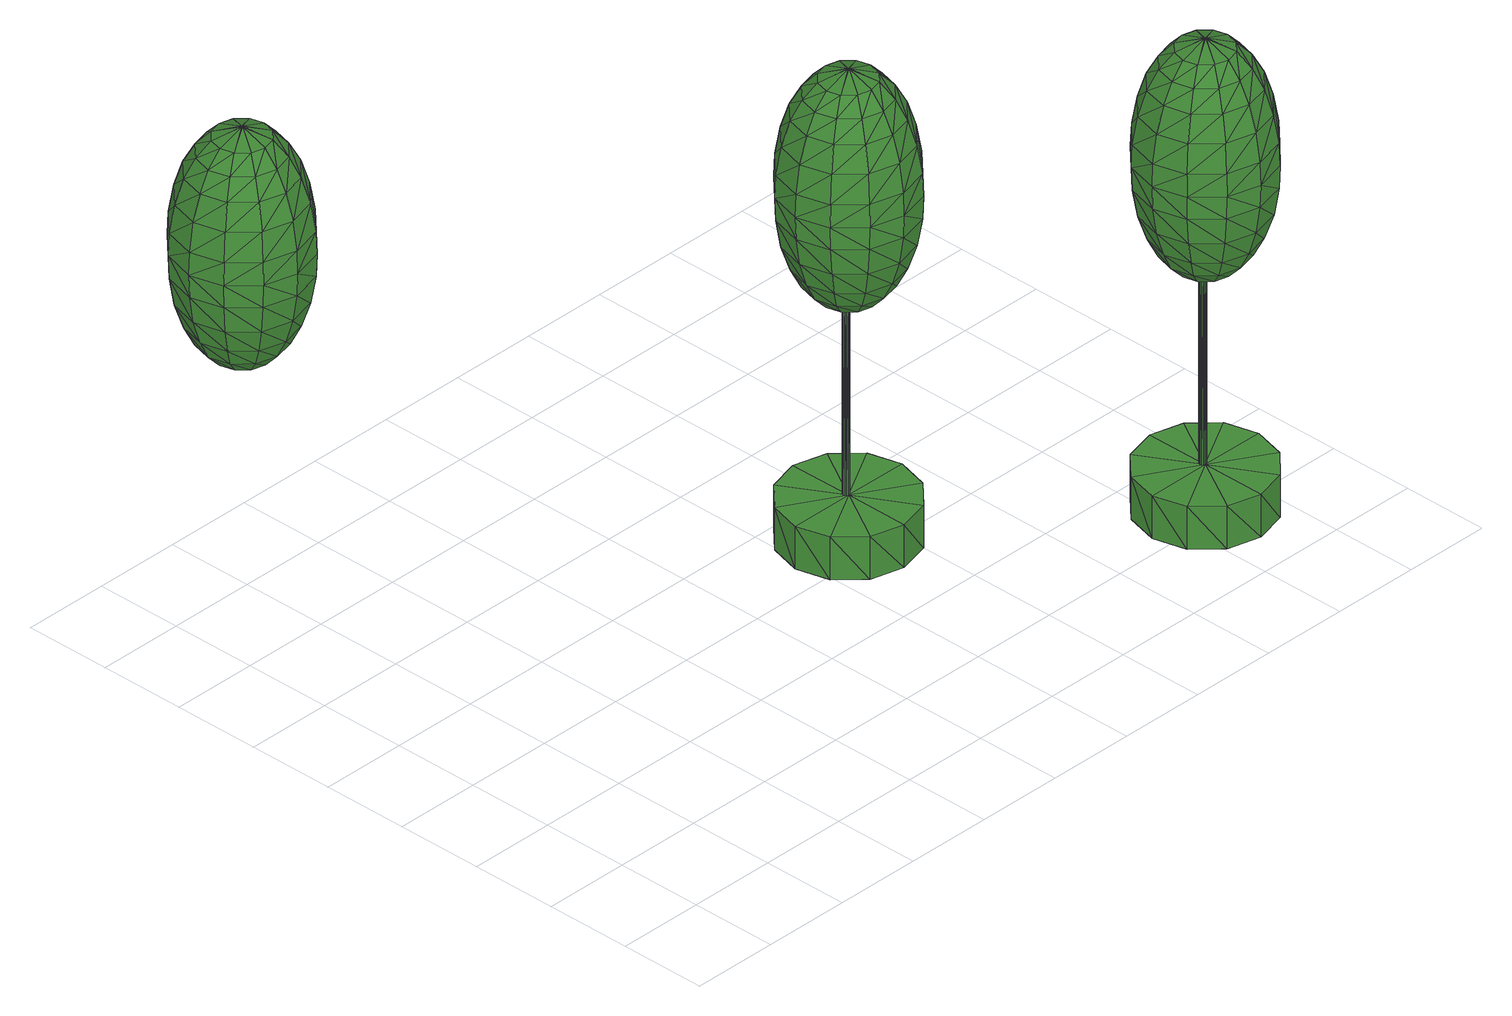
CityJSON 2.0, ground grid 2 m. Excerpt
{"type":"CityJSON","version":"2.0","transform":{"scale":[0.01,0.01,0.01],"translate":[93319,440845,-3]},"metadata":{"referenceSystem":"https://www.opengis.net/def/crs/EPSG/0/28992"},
"CityObjects":{
"tree1":{"type":"SolitaryVegetationObject","attributes":{"Geslacht":"Prunus","Brondatum":"13-06-2019","Aanlegjaar":"2007","Beheerobjectomschrijving":"12308.bm3","Ontwikkeling":"Blijvende Kroon","Boomsortiment":"Prunus 'Umineko'","Boomstatus":"Niet van toepassing","Stamdiameter":"15","tree_part":"kruin","Takvrije_zone":"tot 4,50 meter Bereikt","Kroondiameter":"3","Thema":"Bomen","Boomhoogte":"9-12 m.","Straat":"Plaszicht","Wijk":"Hillegersberg Noord","Laatste_mutatie":"17-05-2019","Boomsortiment_nederlands":"Sierkers","Buurt":"Hillegersberg Noord - 40","Hoogte":"-1.9797143"},"geometry":[{"type":"CompositeSurface","lod":"2","boundaries":[[[0,1,2]],[[0,3,4]],[[3,5,6]],[[2,7,8]],[[9,5,10]],[[11,12,10]],[[13,14,7]],[[12,15,16]],[[15,17,18]],[[17,19,20]],[[19,21,22]],[[23,24,21]],[[1,7,2]],[[23,25,24]],[[26,1,0]],[[25,27,24]],[[27,28,29]],[[29,28,30]],[[30,31,32]],[[31,33,34]],[[33,35,34]],[[36,37,35]],[[10,12,38]],[[36,39,37]],[[12,16,38]],[[38,16,40]],[[16,15,41]],[[39,42,37]],[[43,42,44]],[[44,45,46]],[[46,45,47]],[[47,48,49]],[[48,50,51]],[[50,52,53]],[[52,54,53]],[[53,54,55]],[[55,56,57]],[[57,56,58]],[[58,59,60]],[[59,61,62]],[[61,63,62]],[[63,64,65]],[[65,66,67]],[[67,66,68]],[[68,69,70]],[[70,69,71]],[[72,73,71]],[[74,75,72]],[[74,76,77]],[[76,78,77]],[[77,78,79]],[[80,81,79]],[[82,81,80]],[[83,84,60]],[[85,86,82]],[[87,88,84]],[[89,90,85]],[[91,92,88]],[[93,94,89]],[[95,96,92]],[[93,97,98]],[[99,100,97]],[[101,96,95]],[[102,103,99]],[[104,101,105]],[[103,102,106]],[[107,104,108]],[[109,110,106]],[[111,107,112]],[[113,114,109]],[[115,111,116]],[[114,113,117]],[[118,115,119]],[[120,121,117]],[[122,118,123]],[[124,125,120]],[[126,122,127]],[[125,124,128]],[[129,126,130]],[[131,132,128]],[[89,94,90]],[[85,90,86]],[[82,86,81]],[[86,133,81]],[[133,134,135]],[[134,136,137]],[[81,133,135]],[[81,135,79]],[[79,135,77]],[[135,134,137]],[[135,137,77]],[[77,137,74]],[[137,75,74]],[[137,136,75]],[[136,138,75]],[[75,73,72]],[[75,138,73]],[[138,139,73]],[[139,140,141]],[[140,142,143]],[[142,144,145]],[[145,144,146]],[[147,146,148]],[[148,149,147]],[[145,146,147]],[[150,145,147]],[[143,142,145]],[[143,145,150]],[[73,139,141]],[[73,141,71]],[[71,141,70]],[[141,140,143]],[[141,143,70]],[[70,143,150]],[[150,68,70]],[[67,68,150]],[[147,67,150]],[[149,67,147]],[[149,65,67]],[[63,65,149]],[[62,63,149]],[[62,149,148]],[[60,59,83]],[[59,62,83]],[[83,62,148]],[[87,84,83]],[[148,87,83]],[[146,87,148]],[[91,88,87]],[[146,91,87]],[[144,91,146]],[[95,92,91]],[[144,95,91]],[[105,101,95]],[[105,95,144]],[[142,105,144]],[[108,104,105]],[[108,105,142]],[[140,108,142]],[[112,107,108]],[[112,108,140]],[[139,112,140]],[[116,111,112]],[[116,112,139]],[[138,116,139]],[[119,115,116]],[[119,116,138]],[[136,119,138]],[[123,118,119]],[[123,119,136]],[[134,123,136]],[[127,122,123]],[[127,123,134]],[[133,127,134]],[[130,126,127]],[[130,127,133]],[[86,130,133]],[[90,130,86]],[[90,129,130]],[[94,129,90]],[[131,151,132]],[[97,100,152]],[[128,132,153]],[[153,125,128]],[[120,125,121]],[[121,154,155]],[[117,121,155]],[[155,114,117]],[[109,114,110]],[[155,110,114]],[[154,110,155]],[[106,110,154]],[[154,103,106]],[[103,154,121]],[[125,103,121]],[[99,103,100]],[[100,103,125]],[[153,100,125]],[[152,100,153]],[[132,152,153]],[[151,152,132]],[[152,151,97]],[[151,98,97]],[[98,151,131]],[[93,98,94]],[[94,98,131]],[[94,131,129]],[[129,131,128]],[[129,128,126]],[[126,128,124]],[[126,124,122]],[[122,124,120]],[[122,120,118]],[[118,120,117]],[[118,117,115]],[[115,117,113]],[[115,113,111]],[[111,113,109]],[[111,109,107]],[[107,109,106]],[[107,106,104]],[[104,106,102]],[[104,102,101]],[[101,102,99]],[[101,99,96]],[[96,99,97]],[[96,97,93]],[[96,93,92]],[[92,93,89]],[[92,89,88]],[[88,89,85]],[[88,85,84]],[[84,85,82]],[[84,82,60]],[[60,82,80]],[[80,58,60]],[[57,58,80]],[[79,57,80]],[[78,57,79]],[[78,55,57]],[[53,55,78]],[[76,53,78]],[[50,53,76]],[[51,50,76]],[[51,76,74]],[[72,51,74]],[[49,48,51]],[[49,51,72]],[[71,49,72]],[[69,49,71]],[[69,47,49]],[[46,47,69]],[[68,46,69]],[[66,46,68]],[[66,44,46]],[[43,44,66]],[[65,43,66]],[[64,43,65]],[[37,42,43]],[[64,37,43]],[[35,37,64]],[[34,35,64]],[[34,64,63]],[[61,34,63]],[[31,34,61]],[[32,31,61]],[[32,61,59]],[[58,32,59]],[[56,32,58]],[[56,30,32]],[[29,30,56]],[[55,29,56]],[[54,29,55]],[[54,27,29]],[[24,27,54]],[[52,24,54]],[[21,24,52]],[[22,21,52]],[[22,52,50]],[[48,22,50]],[[20,19,22]],[[20,22,48]],[[47,20,48]],[[45,20,47]],[[45,17,20]],[[18,17,45]],[[44,18,45]],[[42,18,44]],[[41,15,18]],[[41,18,42]],[[39,41,42]],[[41,39,16]],[[39,40,16]],[[40,39,38]],[[38,39,36]],[[38,36,10]],[[10,36,9]],[[9,36,35]],[[9,35,33]],[[5,9,33]],[[5,33,6]],[[6,33,31]],[[30,6,31]],[[28,6,30]],[[3,6,28]],[[4,3,28]],[[4,28,27]],[[25,4,27]],[[4,25,0]],[[25,26,0]],[[26,25,1]],[[1,25,23]],[[1,23,7]],[[7,23,13]],[[13,23,21]],[[13,21,19]],[[14,13,19]],[[14,19,17]],[[15,14,17]],[[12,14,15]],[[11,14,12]],[[14,11,7]],[[7,11,8]],[[8,11,10]],[[5,8,10]],[[8,5,2]],[[2,5,3]],[[2,3,0]]]}]},
"tree2":{"type":"SolitaryVegetationObject","attributes":{"Geslacht":"Prunus","Brondatum":"13-06-2019","Aanlegjaar":"2007","Beheerobjectomschrijving":"12308.bm2","Ontwikkeling":"Blijvende Kroon","Boomsortiment":"Prunus 'Umineko'","Boomstatus":"Niet van toepassing","Stamdiameter":"15","tree_part":"kruin","Takvrije_zone":"tot 4,50 meter Bereikt","Kroondiameter":"3","Thema":"Bomen","Boomhoogte":"9-12 m.","Straat":"Plaszicht","Wijk":"Hillegersberg Noord","Laatste_mutatie":"17-05-2019","Boomsortiment_nederlands":"Sierkers","Buurt":"Hillegersberg Noord - 40","Hoogte":"-1.9513428"},"geometry":[{"type":"CompositeSurface","lod":"2","boundaries":[[[156,157,158]],[[156,159,160]],[[159,161,162]],[[158,163,164]],[[165,161,166]],[[167,168,166]],[[169,170,163]],[[168,171,172]],[[171,173,174]],[[173,175,176]],[[175,177,178]],[[179,180,177]],[[157,163,158]],[[179,181,180]],[[182,157,156]],[[181,183,180]],[[183,184,185]],[[185,184,186]],[[186,187,188]],[[187,189,190]],[[189,191,190]],[[192,193,191]],[[166,168,194]],[[192,195,193]],[[168,172,194]],[[194,172,196]],[[172,171,197]],[[195,198,193]],[[199,198,200]],[[200,201,202]],[[202,201,203]],[[203,204,205]],[[204,206,207]],[[206,208,209]],[[208,210,209]],[[209,210,211]],[[211,212,213]],[[213,212,214]],[[214,215,216]],[[215,217,218]],[[217,219,218]],[[219,220,221]],[[221,222,223]],[[223,222,224]],[[224,225,226]],[[226,225,227]],[[228,229,227]],[[230,231,228]],[[230,232,233]],[[232,234,233]],[[233,234,235]],[[236,237,235]],[[238,237,236]],[[239,240,216]],[[241,242,238]],[[243,244,240]],[[245,246,241]],[[247,248,244]],[[249,250,245]],[[251,252,248]],[[249,253,254]],[[255,256,253]],[[257,252,251]],[[258,259,255]],[[260,257,261]],[[259,258,262]],[[263,260,264]],[[265,266,262]],[[267,263,268]],[[269,270,265]],[[271,267,272]],[[270,269,273]],[[274,271,275]],[[276,277,273]],[[278,274,279]],[[280,281,276]],[[282,278,283]],[[281,280,284]],[[285,282,286]],[[287,288,284]],[[245,250,246]],[[241,246,242]],[[238,242,237]],[[242,289,237]],[[289,290,291]],[[290,292,293]],[[237,289,291]],[[237,291,235]],[[235,291,233]],[[291,290,293]],[[291,293,233]],[[233,293,230]],[[293,231,230]],[[293,292,231]],[[292,294,231]],[[231,229,228]],[[231,294,229]],[[294,295,229]],[[295,296,297]],[[296,298,299]],[[298,300,301]],[[301,300,302]],[[303,302,304]],[[304,305,303]],[[301,302,303]],[[306,301,303]],[[299,298,301]],[[299,301,306]],[[229,295,297]],[[229,297,227]],[[227,297,226]],[[297,296,299]],[[297,299,226]],[[226,299,306]],[[306,224,226]],[[223,224,306]],[[303,223,306]],[[305,223,303]],[[305,221,223]],[[219,221,305]],[[218,219,305]],[[218,305,304]],[[216,215,239]],[[215,218,239]],[[239,218,304]],[[243,240,239]],[[304,243,239]],[[302,243,304]],[[247,244,243]],[[302,247,243]],[[300,247,302]],[[251,248,247]],[[300,251,247]],[[261,257,251]],[[261,251,300]],[[298,261,300]],[[264,260,261]],[[264,261,298]],[[296,264,298]],[[268,263,264]],[[268,264,296]],[[295,268,296]],[[272,267,268]],[[272,268,295]],[[294,272,295]],[[275,271,272]],[[275,272,294]],[[292,275,294]],[[279,274,275]],[[279,275,292]],[[290,279,292]],[[283,278,279]],[[283,279,290]],[[289,283,290]],[[286,282,283]],[[286,283,289]],[[242,286,289]],[[246,286,242]],[[246,285,286]],[[250,285,246]],[[287,307,288]],[[253,256,308]],[[284,288,309]],[[309,281,284]],[[276,281,277]],[[277,310,311]],[[273,277,311]],[[311,270,273]],[[265,270,266]],[[311,266,270]],[[310,266,311]],[[262,266,310]],[[310,259,262]],[[259,310,277]],[[281,259,277]],[[255,259,256]],[[256,259,281]],[[309,256,281]],[[308,256,309]],[[288,308,309]],[[307,308,288]],[[308,307,253]],[[307,254,253]],[[254,307,287]],[[249,254,250]],[[250,254,287]],[[250,287,285]],[[285,287,284]],[[285,284,282]],[[282,284,280]],[[282,280,278]],[[278,280,276]],[[278,276,274]],[[274,276,273]],[[274,273,271]],[[271,273,269]],[[271,269,267]],[[267,269,265]],[[267,265,263]],[[263,265,262]],[[263,262,260]],[[260,262,258]],[[260,258,257]],[[257,258,255]],[[257,255,252]],[[252,255,253]],[[252,253,249]],[[252,249,248]],[[248,249,245]],[[248,245,244]],[[244,245,241]],[[244,241,240]],[[240,241,238]],[[240,238,216]],[[216,238,236]],[[236,214,216]],[[213,214,236]],[[235,213,236]],[[234,213,235]],[[234,211,213]],[[209,211,234]],[[232,209,234]],[[206,209,232]],[[207,206,232]],[[207,232,230]],[[228,207,230]],[[205,204,207]],[[205,207,228]],[[227,205,228]],[[225,205,227]],[[225,203,205]],[[202,203,225]],[[224,202,225]],[[222,202,224]],[[222,200,202]],[[199,200,222]],[[221,199,222]],[[220,199,221]],[[193,198,199]],[[220,193,199]],[[191,193,220]],[[190,191,220]],[[190,220,219]],[[217,190,219]],[[187,190,217]],[[188,187,217]],[[188,217,215]],[[214,188,215]],[[212,188,214]],[[212,186,188]],[[185,186,212]],[[211,185,212]],[[210,185,211]],[[210,183,185]],[[180,183,210]],[[208,180,210]],[[177,180,208]],[[178,177,208]],[[178,208,206]],[[204,178,206]],[[176,175,178]],[[176,178,204]],[[203,176,204]],[[201,176,203]],[[201,173,176]],[[174,173,201]],[[200,174,201]],[[198,174,200]],[[197,171,174]],[[197,174,198]],[[195,197,198]],[[197,195,172]],[[195,196,172]],[[196,195,194]],[[194,195,192]],[[194,192,166]],[[166,192,165]],[[165,192,191]],[[165,191,189]],[[161,165,189]],[[161,189,162]],[[162,189,187]],[[186,162,187]],[[184,162,186]],[[159,162,184]],[[160,159,184]],[[160,184,183]],[[181,160,183]],[[160,181,156]],[[181,182,156]],[[182,181,157]],[[157,181,179]],[[157,179,163]],[[163,179,169]],[[169,179,177]],[[169,177,175]],[[170,169,175]],[[170,175,173]],[[171,170,173]],[[168,170,171]],[[167,170,168]],[[170,167,163]],[[163,167,164]],[[164,167,166]],[[161,164,166]],[[164,161,158]],[[158,161,159]],[[158,159,156]]]}]},
"tree3":{"type":"SolitaryVegetationObject","attributes":{"Geslacht":"Prunus","Brondatum":"13-06-2019","Aanlegjaar":"2007","Beheerobjectomschrijving":"12308.bm2","Ontwikkeling":"Blijvende Kroon","Boomsortiment":"Prunus 'Umineko'","Boomstatus":"Niet van toepassing","Stamdiameter":"15","tree_part":"wortel","Takvrije_zone":"tot 4,50 meter Bereikt","Thema":"Bomen","Kroondiameter":"3","Boomhoogte":"9-12 m.","Straat":"Plaszicht","Wijk":"Hillegersberg Noord","Laatste_mutatie":"17-05-2019","Boomsortiment_nederlands":"Sierkers","Buurt":"Hillegersberg Noord - 40","Hoogte":"-1.9513428"},"geometry":[{"type":"CompositeSurface","lod":"2","boundaries":[[[312,313,314]],[[312,315,316]],[[317,316,318]],[[313,319,314]],[[320,317,318]],[[319,321,314]],[[322,320,318]],[[321,323,314]],[[324,322,318]],[[323,325,314]],[[326,324,318]],[[325,327,314]],[[328,326,318]],[[327,329,314]],[[330,328,318]],[[329,331,314]],[[332,330,318]],[[331,333,314]],[[334,332,318]],[[333,335,314]],[[336,334,318]],[[335,337,314]],[[316,315,318]],[[315,336,318]],[[337,312,314]],[[312,337,315]],[[337,336,315]],[[337,335,336]],[[335,334,336]],[[335,333,334]],[[333,332,334]],[[333,331,332]],[[331,330,332]],[[331,329,330]],[[329,328,330]],[[329,327,328]],[[327,326,328]],[[327,325,326]],[[325,324,326]],[[325,323,324]],[[323,322,324]],[[323,321,322]],[[321,320,322]],[[321,319,320]],[[319,317,320]],[[319,313,317]],[[313,316,317]],[[313,312,316]]]}]},
"tree4":{"type":"SolitaryVegetationObject","attributes":{"Geslacht":"Prunus","Brondatum":"13-06-2019","Aanlegjaar":"2007","Beheerobjectomschrijving":"12308.bm2","Ontwikkeling":"Blijvende Kroon","Boomsortiment":"Prunus 'Umineko'","Boomstatus":"Niet van toepassing","Stamdiameter":"15","tree_part":"stam","Takvrije_zone":"tot 4,50 meter Bereikt","Thema":"Bomen","Kroondiameter":"3","Boomhoogte":"9-12 m.","Straat":"Plaszicht","Wijk":"Hillegersberg Noord","Laatste_mutatie":"17-05-2019","Boomsortiment_nederlands":"Sierkers","Buurt":"Hillegersberg Noord - 40","Hoogte":"-1.9513428"},"geometry":[{"type":"CompositeSurface","lod":"2","boundaries":[[[338,339,340]],[[339,341,342]],[[343,344,341]],[[345,346,343]],[[340,339,347]],[[348,349,345]],[[347,350,351]],[[351,352,353]],[[349,346,345]],[[353,354,355]],[[346,344,343]],[[355,314,356]],[[344,357,341]],[[341,357,342]],[[357,358,342]],[[354,314,355]],[[358,359,360]],[[352,354,353]],[[350,352,351]],[[342,358,360]],[[339,350,347]],[[339,342,350]],[[350,342,360]],[[350,360,352]],[[352,360,359]],[[352,359,354]],[[354,359,358]],[[354,358,314]],[[314,358,357]],[[314,357,356]],[[356,357,344]],[[356,344,355]],[[355,344,346]],[[355,346,353]],[[353,346,349]],[[353,349,351]],[[351,349,348]],[[351,348,347]],[[347,348,345]],[[347,345,340]],[[340,345,343]],[[340,343,338]],[[338,343,341]],[[338,341,339]]]}]},
"tree5":{"type":"SolitaryVegetationObject","attributes":{"Geslacht":"Prunus","Brondatum":"13-06-2019","Aanlegjaar":"2007","Beheerobjectomschrijving":"12308.bm1","Ontwikkeling":"Blijvende Kroon","Boomsortiment":"Prunus 'Umineko'","Boomstatus":"Niet van toepassing","Stamdiameter":"15","tree_part":"kruin","Takvrije_zone":"tot 4,50 meter Bereikt","Kroondiameter":"3","Thema":"Bomen","Boomhoogte":"9-12 m.","Straat":"Plaszicht","Wijk":"Hillegersberg Noord","Laatste_mutatie":"17-05-2019","Boomsortiment_nederlands":"Sierkers","Buurt":"Hillegersberg Noord - 40","Hoogte":"-1.9695778"},"geometry":[{"type":"CompositeSurface","lod":"2","boundaries":[[[361,362,363]],[[361,364,365]],[[364,366,367]],[[363,368,369]],[[370,366,371]],[[372,373,371]],[[374,375,368]],[[373,376,377]],[[376,378,379]],[[378,380,381]],[[380,382,383]],[[384,385,382]],[[362,368,363]],[[384,386,385]],[[387,362,361]],[[386,388,385]],[[388,389,390]],[[390,389,391]],[[391,392,393]],[[392,394,395]],[[394,396,395]],[[397,398,396]],[[371,373,399]],[[397,400,398]],[[373,377,399]],[[399,377,401]],[[377,376,402]],[[400,403,398]],[[404,403,405]],[[405,406,407]],[[407,406,408]],[[408,409,410]],[[409,411,412]],[[411,413,414]],[[413,415,414]],[[414,415,416]],[[416,417,418]],[[418,417,419]],[[419,420,421]],[[420,422,423]],[[422,424,423]],[[424,425,426]],[[426,427,428]],[[428,427,429]],[[429,430,431]],[[431,430,432]],[[433,434,432]],[[435,436,433]],[[435,437,438]],[[437,439,438]],[[438,439,440]],[[441,442,440]],[[443,442,441]],[[444,445,421]],[[446,447,443]],[[448,449,445]],[[450,451,446]],[[452,453,449]],[[454,455,450]],[[456,457,453]],[[454,458,459]],[[460,461,458]],[[462,457,456]],[[463,464,460]],[[465,462,466]],[[464,463,467]],[[468,465,469]],[[470,471,467]],[[472,468,473]],[[474,475,470]],[[476,472,477]],[[475,474,478]],[[479,476,480]],[[481,482,478]],[[483,479,484]],[[485,486,481]],[[487,483,488]],[[486,485,489]],[[490,487,491]],[[492,493,489]],[[450,455,451]],[[446,451,447]],[[443,447,442]],[[447,494,442]],[[494,495,496]],[[495,497,498]],[[442,494,496]],[[442,496,440]],[[440,496,438]],[[496,495,498]],[[496,498,438]],[[438,498,435]],[[498,436,435]],[[498,497,436]],[[497,499,436]],[[436,434,433]],[[436,499,434]],[[499,500,434]],[[500,501,502]],[[501,503,504]],[[503,505,506]],[[506,505,507]],[[508,507,509]],[[509,510,508]],[[506,507,508]],[[511,506,508]],[[504,503,506]],[[504,506,511]],[[434,500,502]],[[434,502,432]],[[432,502,431]],[[502,501,504]],[[502,504,431]],[[431,504,511]],[[511,429,431]],[[428,429,511]],[[508,428,511]],[[510,428,508]],[[510,426,428]],[[424,426,510]],[[423,424,510]],[[423,510,509]],[[421,420,444]],[[420,423,444]],[[444,423,509]],[[448,445,444]],[[509,448,444]],[[507,448,509]],[[452,449,448]],[[507,452,448]],[[505,452,507]],[[456,453,452]],[[505,456,452]],[[466,462,456]],[[466,456,505]],[[503,466,505]],[[469,465,466]],[[469,466,503]],[[501,469,503]],[[473,468,469]],[[473,469,501]],[[500,473,501]],[[477,472,473]],[[477,473,500]],[[499,477,500]],[[480,476,477]],[[480,477,499]],[[497,480,499]],[[484,479,480]],[[484,480,497]],[[495,484,497]],[[488,483,484]],[[488,484,495]],[[494,488,495]],[[491,487,488]],[[491,488,494]],[[447,491,494]],[[451,491,447]],[[451,490,491]],[[455,490,451]],[[492,512,493]],[[458,461,513]],[[489,493,514]],[[514,486,489]],[[481,486,482]],[[482,515,516]],[[478,482,516]],[[516,475,478]],[[470,475,471]],[[516,471,475]],[[515,471,516]],[[467,471,515]],[[515,464,467]],[[464,515,482]],[[486,464,482]],[[460,464,461]],[[461,464,486]],[[514,461,486]],[[513,461,514]],[[493,513,514]],[[512,513,493]],[[513,512,458]],[[512,459,458]],[[459,512,492]],[[454,459,455]],[[455,459,492]],[[455,492,490]],[[490,492,489]],[[490,489,487]],[[487,489,485]],[[487,485,483]],[[483,485,481]],[[483,481,479]],[[479,481,478]],[[479,478,476]],[[476,478,474]],[[476,474,472]],[[472,474,470]],[[472,470,468]],[[468,470,467]],[[468,467,465]],[[465,467,463]],[[465,463,462]],[[462,463,460]],[[462,460,457]],[[457,460,458]],[[457,458,454]],[[457,454,453]],[[453,454,450]],[[453,450,449]],[[449,450,446]],[[449,446,445]],[[445,446,443]],[[445,443,421]],[[421,443,441]],[[441,419,421]],[[418,419,441]],[[440,418,441]],[[439,418,440]],[[439,416,418]],[[414,416,439]],[[437,414,439]],[[411,414,437]],[[412,411,437]],[[412,437,435]],[[433,412,435]],[[410,409,412]],[[410,412,433]],[[432,410,433]],[[430,410,432]],[[430,408,410]],[[407,408,430]],[[429,407,430]],[[427,407,429]],[[427,405,407]],[[404,405,427]],[[426,404,427]],[[425,404,426]],[[398,403,404]],[[425,398,404]],[[396,398,425]],[[395,396,425]],[[395,425,424]],[[422,395,424]],[[392,395,422]],[[393,392,422]],[[393,422,420]],[[419,393,420]],[[417,393,419]],[[417,391,393]],[[390,391,417]],[[416,390,417]],[[415,390,416]],[[415,388,390]],[[385,388,415]],[[413,385,415]],[[382,385,413]],[[383,382,413]],[[383,413,411]],[[409,383,411]],[[381,380,383]],[[381,383,409]],[[408,381,409]],[[406,381,408]],[[406,378,381]],[[379,378,406]],[[405,379,406]],[[403,379,405]],[[402,376,379]],[[402,379,403]],[[400,402,403]],[[402,400,377]],[[400,401,377]],[[401,400,399]],[[399,400,397]],[[399,397,371]],[[371,397,370]],[[370,397,396]],[[370,396,394]],[[366,370,394]],[[366,394,367]],[[367,394,392]],[[391,367,392]],[[389,367,391]],[[364,367,389]],[[365,364,389]],[[365,389,388]],[[386,365,388]],[[365,386,361]],[[386,387,361]],[[387,386,362]],[[362,386,384]],[[362,384,368]],[[368,384,374]],[[374,384,382]],[[374,382,380]],[[375,374,380]],[[375,380,378]],[[376,375,378]],[[373,375,376]],[[372,375,373]],[[375,372,368]],[[368,372,369]],[[369,372,371]],[[366,369,371]],[[369,366,363]],[[363,366,364]],[[363,364,361]]]}]},
"tree6":{"type":"SolitaryVegetationObject","attributes":{"Geslacht":"Prunus","Brondatum":"13-06-2019","Aanlegjaar":"2007","Beheerobjectomschrijving":"12308.bm1","Ontwikkeling":"Blijvende Kroon","Boomsortiment":"Prunus 'Umineko'","Boomstatus":"Niet van toepassing","Stamdiameter":"15","tree_part":"wortel","Takvrije_zone":"tot 4,50 meter Bereikt","Thema":"Bomen","Kroondiameter":"3","Boomhoogte":"9-12 m.","Straat":"Plaszicht","Wijk":"Hillegersberg Noord","Laatste_mutatie":"17-05-2019","Boomsortiment_nederlands":"Sierkers","Buurt":"Hillegersberg Noord - 40","Hoogte":"-1.9695778"},"geometry":[{"type":"CompositeSurface","lod":"2","boundaries":[[[517,518,519]],[[517,520,521]],[[522,521,523]],[[518,524,519]],[[525,522,523]],[[524,526,519]],[[527,525,523]],[[526,528,519]],[[529,527,523]],[[528,530,519]],[[531,529,523]],[[530,532,519]],[[533,531,523]],[[532,534,519]],[[535,533,523]],[[534,536,519]],[[537,535,523]],[[536,538,519]],[[539,537,523]],[[538,540,519]],[[541,539,523]],[[540,542,519]],[[521,520,523]],[[520,541,523]],[[542,517,519]],[[517,542,520]],[[542,541,520]],[[542,540,541]],[[540,539,541]],[[540,538,539]],[[538,537,539]],[[538,536,537]],[[536,535,537]],[[536,534,535]],[[534,533,535]],[[534,532,533]],[[532,531,533]],[[532,530,531]],[[530,529,531]],[[530,528,529]],[[528,527,529]],[[528,526,527]],[[526,525,527]],[[526,524,525]],[[524,522,525]],[[524,518,522]],[[518,521,522]],[[518,517,521]]]}]},
"tree7":{"type":"SolitaryVegetationObject","attributes":{"Geslacht":"Prunus","Brondatum":"13-06-2019","Aanlegjaar":"2007","Beheerobjectomschrijving":"12308.bm1","Ontwikkeling":"Blijvende Kroon","Boomsortiment":"Prunus 'Umineko'","Boomstatus":"Niet van toepassing","Stamdiameter":"15","tree_part":"stam","Takvrije_zone":"tot 4,50 meter Bereikt","Thema":"Bomen","Kroondiameter":"3","Boomhoogte":"9-12 m.","Straat":"Plaszicht","Wijk":"Hillegersberg Noord","Laatste_mutatie":"17-05-2019","Boomsortiment_nederlands":"Sierkers","Buurt":"Hillegersberg Noord - 40","Hoogte":"-1.9695778"},"geometry":[{"type":"CompositeSurface","lod":"2","boundaries":[[[543,544,545]],[[544,546,547]],[[548,549,546]],[[550,551,548]],[[545,544,552]],[[553,554,550]],[[552,555,556]],[[556,557,558]],[[554,551,550]],[[558,559,560]],[[551,549,548]],[[560,519,561]],[[549,562,546]],[[546,562,547]],[[562,563,547]],[[559,519,560]],[[563,564,565]],[[557,559,558]],[[555,557,556]],[[547,563,565]],[[544,555,552]],[[544,547,555]],[[555,547,565]],[[555,565,557]],[[557,565,564]],[[557,564,559]],[[559,564,563]],[[559,563,519]],[[519,563,562]],[[519,562,561]],[[561,562,549]],[[561,549,560]],[[560,549,551]],[[560,551,558]],[[558,551,554]],[[558,554,556]],[[556,554,553]],[[556,553,552]],[[552,553,550]],[[552,550,545]],[[545,550,548]],[[545,548,543]],[[543,548,546]],[[543,546,544]]]}]}
},
"vertices":[
[170,1383,552],[170,1379,552],[168,1384,552],[199,1436,573],[222,1412,573],[167,1444,573],[215,1464,608],[168,1378,552],[167,1384,552],[135,1436,573],[165,1384,552],[167,1378,552],[165,1378,552],[199,1326,573],[167,1318,573],[135,1326,573],[164,1379,552],[119,1298,608],[84,1333,608],[167,1286,608],[108,1279,652],[215,1298,608],[167,1263,652],[222,1349,573],[250,1333,608],[230,1381,573],[170,1381,552],[262,1381,608],[250,1429,608],[285,1381,652],[269,1440,652],[226,1483,652],[286,1450,710],[167,1477,608],[167,1499,652],[119,1464,608],[112,1412,573],[84,1429,608],[164,1383,552],[104,1381,573],[164,1381,552],[112,1349,573],[71,1381,608],[65,1440,652],[49,1381,652],[65,1322,652],[30,1381,710],[48,1312,710],[98,1262,710],[39,1307,774],[167,1244,710],[93,1253,774],[226,1279,652],[236,1262,710],[269,1322,652],[286,1312,710],[304,1381,710],[295,1307,774],[315,1381,774],[295,1455,774],[317,1381,827],[236,1500,710],[241,1509,774],[167,1518,710],[108,1483,652],[98,1500,710],[48,1450,710],[93,1509,774],[39,1455,774],[19,1381,774],[37,1456,827],[17,1381,827],[37,1306,827],[39,1307,880],[92,1251,827],[93,1253,880],[167,1233,774],[167,1231,827],[241,1253,774],[242,1251,827],[297,1306,827],[295,1307,880],[315,1381,880],[297,1456,827],[295,1455,880],[286,1449,944],[304,1381,944],[241,1509,880],[235,1500,944],[226,1484,1002],[270,1440,1002],[167,1518,944],[167,1499,1002],[167,1476,1046],[214,1463,1046],[108,1484,1002],[120,1463,1046],[136,1435,1081],[167,1443,1081],[113,1412,1081],[165,1382,1102],[85,1428,1046],[105,1381,1081],[164,1381,1102],[72,1381,1046],[64,1440,1002],[113,1350,1081],[85,1334,1046],[49,1381,1002],[136,1327,1081],[166,1379,1102],[120,1299,1046],[64,1322,1002],[167,1319,1081],[167,1378,1102],[167,1286,1046],[108,1278,1002],[198,1327,1081],[214,1299,1046],[167,1262,1002],[221,1350,1081],[169,1380,1102],[249,1334,1046],[226,1278,1002],[229,1381,1081],[170,1381,1102],[262,1381,1046],[270,1322,1002],[221,1412,1081],[249,1428,1046],[285,1381,1002],[198,1435,1081],[168,1383,1102],[286,1313,944],[235,1262,944],[241,1253,880],[167,1244,944],[167,1233,880],[99,1262,944],[48,1313,944],[30,1381,944],[19,1381,880],[48,1449,944],[39,1455,880],[99,1500,944],[93,1509,880],[167,1529,880],[167,1531,827],[242,1511,827],[167,1529,774],[92,1511,827],[167,1384,1102],[166,1383,1102],[169,1382,1102],[165,1380,1102],[168,1379,1102],
[1127,667,555],[1127,664,555],[1126,668,555],[1156,720,576],[1179,697,576],[1124,728,576],[1172,748,611],[1126,662,555],[1124,668,555],[1093,720,576],[1123,668,555],[1124,662,555],[1123,662,555],[1156,610,576],[1124,602,576],[1093,610,576],[1121,664,555],[1076,582,611],[1041,617,611],[1124,570,611],[1065,563,655],[1172,582,611],[1124,547,655],[1179,634,576],[1207,617,611],[1187,665,576],[1127,665,555],[1219,665,611],[1207,713,611],[1242,665,655],[1226,724,655],[1183,767,655],[1243,734,713],[1124,761,611],[1124,783,655],[1076,748,611],[1069,697,576],[1041,713,611],[1121,667,555],[1061,665,576],[1121,665,555],[1069,634,576],[1028,665,611],[1022,724,655],[1006,665,655],[1022,606,655],[987,665,713],[1005,596,713],[1055,546,713],[996,591,777],[1124,528,713],[1050,537,777],[1183,563,655],[1193,546,713],[1226,606,655],[1243,596,713],[1261,665,713],[1252,591,777],[1272,665,777],[1252,739,777],[1274,665,830],[1193,784,713],[1198,793,777],[1124,802,713],[1065,767,655],[1055,784,713],[1005,734,713],[1050,793,777],[996,739,777],[976,665,777],[994,740,830],[974,665,830],[994,590,830],[996,591,883],[1049,535,830],[1050,537,883],[1124,517,777],[1124,515,830],[1198,537,777],[1199,535,830],[1254,590,830],[1252,591,883],[1272,665,883],[1254,740,830],[1252,739,883],[1243,733,947],[1261,665,947],[1198,793,883],[1192,784,947],[1183,768,1005],[1227,724,1005],[1124,802,947],[1124,784,1005],[1124,760,1049],[1171,747,1049],[1065,768,1005],[1077,747,1049],[1093,719,1084],[1124,727,1084],[1070,696,1084],[1122,666,1105],[1042,712,1049],[1062,665,1084],[1121,665,1105],[1029,665,1049],[1021,724,1005],[1070,634,1084],[1042,618,1049],[1006,665,1005],[1093,611,1084],[1123,663,1105],[1077,583,1049],[1021,606,1005],[1124,603,1084],[1124,662,1105],[1124,571,1049],[1065,562,1005],[1155,611,1084],[1171,583,1049],[1124,547,1005],[1178,634,1084],[1126,664,1105],[1206,618,1049],[1183,562,1005],[1186,665,1084],[1127,665,1105],[1219,665,1049],[1227,606,1005],[1178,696,1084],[1206,712,1049],[1243,665,1005],[1155,719,1084],[1125,667,1105],[1243,597,947],[1192,546,947],[1198,537,883],[1124,528,947],[1124,517,883],[1056,546,947],[1005,597,947],[987,665,947],[976,665,883],[1005,733,947],[996,739,883],[1056,784,947],[1050,793,883],[1124,813,883],[1124,815,830],[1199,795,830],[1124,813,777],[1049,795,830],[1124,668,1105],[1123,667,1105],[1126,666,1105],[1122,664,1105],[1125,663,1105],
[1199,535,105],[1254,590,105],[1124,665,105],[1199,535,5],[1254,590,5],[1274,665,5],[1124,665,5],[1274,665,105],[1254,740,5],[1254,740,105],[1199,795,5],[1199,795,105],[1124,815,5],[1124,815,105],[1049,795,5],[1049,795,105],[994,740,5],[994,740,105],[974,665,5],[974,665,105],[994,590,5],[994,590,105],[1049,535,5],[1049,535,105],[1124,515,5],[1124,515,105],
[1128,679,105],[1130,676,105],[1124,680,105],[1128,679,585],[1130,676,585],[1124,680,585],[1120,666,585],[1120,679,585],[1118,669,585],[1120,679,105],[1118,676,585],[1117,673,585],[1132,673,105],[1118,676,105],[1130,669,105],[1117,673,105],[1128,666,105],[1118,669,105],[1120,666,105],[1124,665,585],[1128,666,585],[1130,669,585],[1132,673,585],
[1685,241,553],[1685,238,553],[1684,242,553],[1714,294,574],[1737,271,574],[1682,302,574],[1730,322,609],[1684,236,553],[1682,242,553],[1651,294,574],[1681,242,553],[1682,236,553],[1681,236,553],[1714,184,574],[1682,176,574],[1651,184,574],[1679,238,553],[1634,156,609],[1599,191,609],[1682,144,609],[1623,137,653],[1730,156,609],[1682,121,653],[1737,208,574],[1765,191,609],[1745,239,574],[1685,239,553],[1777,239,609],[1765,287,609],[1800,239,653],[1784,298,653],[1741,341,653],[1801,308,711],[1682,335,609],[1682,357,653],[1634,322,609],[1627,271,574],[1599,287,609],[1679,241,553],[1619,239,574],[1679,239,553],[1627,208,574],[1586,239,609],[1580,298,653],[1564,239,653],[1580,180,653],[1545,239,711],[1563,170,711],[1613,120,711],[1554,165,775],[1682,102,711],[1608,111,775],[1741,137,653],[1751,120,711],[1784,180,653],[1801,170,711],[1819,239,711],[1810,165,775],[1830,239,775],[1810,313,775],[1832,239,828],[1751,358,711],[1756,367,775],[1682,376,711],[1623,341,653],[1613,358,711],[1563,308,711],[1608,367,775],[1554,313,775],[1534,239,775],[1552,314,828],[1532,239,828],[1552,164,828],[1554,165,881],[1607,109,828],[1608,111,881],[1682,91,775],[1682,89,828],[1756,111,775],[1757,109,828],[1812,164,828],[1810,165,881],[1830,239,881],[1812,314,828],[1810,313,881],[1801,307,945],[1819,239,945],[1756,367,881],[1750,358,945],[1741,342,1003],[1785,298,1003],[1682,376,945],[1682,358,1003],[1682,334,1047],[1729,321,1047],[1623,342,1003],[1635,321,1047],[1651,293,1082],[1682,301,1082],[1628,270,1082],[1680,240,1103],[1600,286,1047],[1620,239,1082],[1679,239,1103],[1588,239,1047],[1579,298,1003],[1628,208,1082],[1600,192,1047],[1564,239,1003],[1651,185,1082],[1681,237,1103],[1635,157,1047],[1579,180,1003],[1682,177,1082],[1682,236,1103],[1682,145,1047],[1623,136,1003],[1713,185,1082],[1729,157,1047],[1682,121,1003],[1736,208,1082],[1684,238,1103],[1764,192,1047],[1741,136,1003],[1744,239,1082],[1685,239,1103],[1777,239,1047],[1785,180,1003],[1736,270,1082],[1764,286,1047],[1801,239,1003],[1713,293,1082],[1683,241,1103],[1801,171,945],[1750,120,945],[1756,111,881],[1682,102,945],[1682,91,881],[1614,120,945],[1563,171,945],[1545,239,945],[1534,239,881],[1563,307,945],[1554,313,881],[1614,358,945],[1608,367,881],[1682,387,881],[1682,389,828],[1757,369,828],[1682,387,775],[1607,369,828],[1682,242,1103],[1681,241,1103],[1684,240,1103],[1680,238,1103],[1683,237,1103],
[1757,109,103],[1812,164,103],[1682,239,103],[1757,109,3],[1812,164,3],[1832,239,3],[1682,239,3],[1832,239,103],[1812,314,3],[1812,314,103],[1757,369,3],[1757,369,103],[1682,389,3],[1682,389,103],[1607,369,3],[1607,369,103],[1552,314,3],[1552,314,103],[1532,239,3],[1532,239,103],[1552,164,3],[1552,164,103],[1607,109,3],[1607,109,103],[1682,89,3],[1682,89,103],
[1686,253,103],[1688,250,103],[1682,254,103],[1686,253,583],[1688,250,583],[1682,254,583],[1678,240,583],[1678,253,583],[1676,243,583],[1678,253,103],[1676,250,583],[1675,247,583],[1690,247,103],[1676,250,103],[1688,243,103],[1675,247,103],[1686,240,103],[1676,243,103],[1678,240,103],[1682,239,583],[1686,240,583],[1688,243,583],[1690,247,583]
]}
